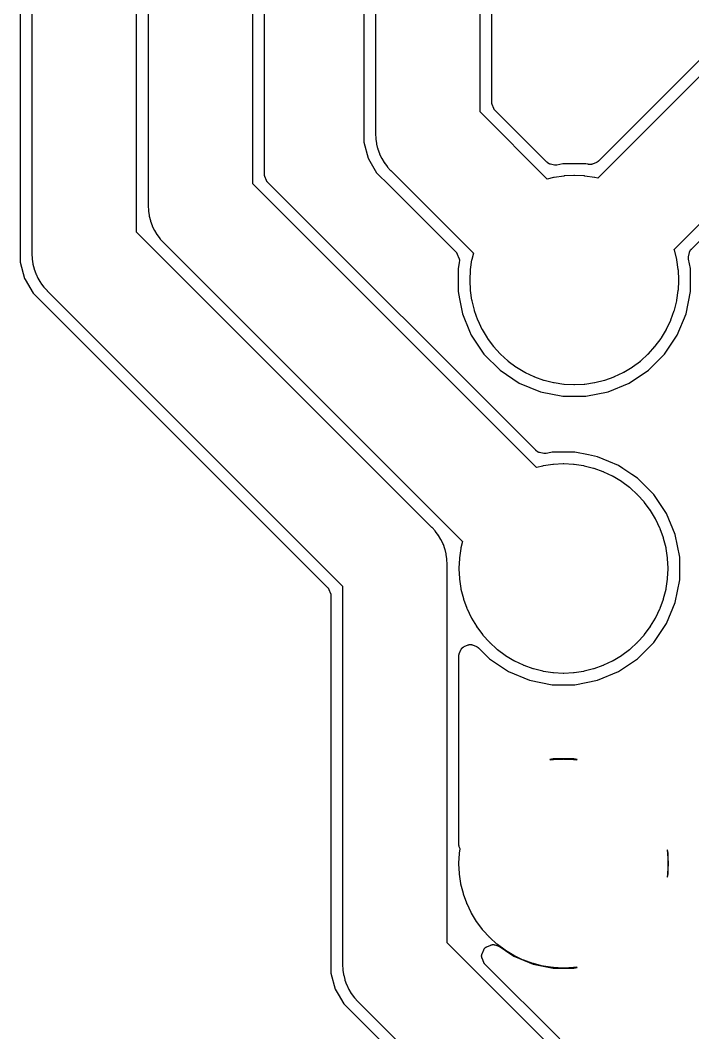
# Model space of a CAD drawing. Header units: metres. Extents: x 95.8 to 136.2, y -96.2 to -61.8.
# Drawn here: x 110.28 to 116.07, y -86.54 to -77.82 of the extents above; entities that cross this region are included whole.
import ezdxf

# ---------------------------------------------------------------- set-up
doc = ezdxf.new("R2010")
doc.units = ezdxf.units.M

msp = doc.modelspace()

# ---------------------------------------------------------------- linework, layer by layer
for points in [[(110.3848, -66.9387), (110.3848, -79.8306), (110.3848, -79.8319), (110.3849, -79.8331)], [(110.2845, -67.0218), (110.2845, -79.7486), (110.2845, -79.9031), (110.322, -80.0431), (110.3268, -80.0515), (110.3269, -80.0515), (110.3945, -80.1686), (110.5044, -80.2785), (110.5044, -80.2786), (112.9295, -82.7037), (112.9304, -82.7045), (112.9312, -82.7054), (112.932, -82.7064), (112.9328, -82.7073), (112.9336, -82.7082), (112.9343, -82.7092), (112.935, -82.7102), (112.9357, -82.7112), (112.9364, -82.7123), (112.937, -82.7133), (112.9377, -82.7144), (112.9382, -82.7154), (112.9388, -82.7165), (112.9393, -82.7176), (112.9399, -82.7187), (112.9403, -82.7199), (112.9547, -82.7545), (112.9551, -82.7557), (112.9556, -82.7568), (112.956, -82.758), (112.9563, -82.7591), (112.9567, -82.7603), (112.957, -82.7615), (112.9573, -82.7627), (112.9575, -82.7639), (112.9578, -82.7651), (112.958, -82.7663), (112.9581, -82.7675), (112.9583, -82.7688), (112.9584, -82.77), (112.9584, -82.7712), (112.9585, -82.7724), (112.9585, -82.7737), (112.9585, -85.8679), (112.9585, -86.0225), (112.996, -86.1625), (113.0204, -86.2047), (113.0204, -86.2048), (113.0685, -86.288), (113.1784, -86.3979), (113.1784, -86.398), (113.9836, -87.2031)], [(114.9177, -86.722), (113.9592, -85.7635), (113.9592, -82.5046), (113.9592, -82.5034), (113.9591, -82.5022), (113.9572, -82.4629), (113.9571, -82.4617), (113.957, -82.4605), (113.9569, -82.4593), (113.9567, -82.4581), (113.951, -82.4192), (113.9508, -82.418), (113.9505, -82.4168), (113.9503, -82.4156), (113.95, -82.4144), (113.9405, -82.3763), (113.9402, -82.3751), (113.9398, -82.3739), (113.9394, -82.3728), (113.939, -82.3716), (113.9258, -82.3346), (113.9254, -82.3335), (113.9249, -82.3323), (113.9244, -82.3312), (113.9239, -82.3301), (113.9071, -82.2946), (113.9066, -82.2935), (113.906, -82.2924), (113.9054, -82.2913), (113.9048, -82.2903), (113.8846, -82.2566), (113.884, -82.2555), (113.8833, -82.2545), (113.8826, -82.2535), (113.8819, -82.2525), (113.8585, -82.221), (113.8578, -82.22), (113.857, -82.219), (113.8562, -82.2181), (113.8554, -82.2172), (113.829, -82.1881), (113.8282, -82.1872), (113.8273, -82.1863), (111.2852, -79.6441), (111.2852, -67.1252)], [(111.3858, -67.854), (111.3858, -79.416), (111.3858, -79.4172), (111.3859, -79.4185)], [(111.3859, -79.4185), (111.3878, -79.4577), (111.3879, -79.4589), (111.388, -79.4601), (111.3881, -79.4613), (111.3883, -79.4626), (111.394, -79.5014), (111.3942, -79.5026), (111.3945, -79.5038), (111.3947, -79.505), (111.395, -79.5062), (111.4045, -79.5443), (111.4048, -79.5455), (111.4052, -79.5467), (111.4056, -79.5479), (111.406, -79.549), (111.4192, -79.586), (111.4196, -79.5871), (111.4201, -79.5883), (111.4206, -79.5894), (111.4211, -79.5905), (111.4379, -79.626), (111.4384, -79.6271), (111.439, -79.6282), (111.4396, -79.6293), (111.4402, -79.6304), (111.4604, -79.664), (111.461, -79.6651), (111.4617, -79.6661), (111.4624, -79.6671), (111.4631, -79.6681), (111.4865, -79.6997), (111.4872, -79.7006), (111.488, -79.7016), (111.4888, -79.7025), (111.4896, -79.7035), (111.516, -79.7326), (111.5168, -79.7335), (111.5177, -79.7343), (114.0914, -82.308), (114.0778, -82.362), (114.0775, -82.3632), (114.0773, -82.3644), (114.0771, -82.3656), (114.0769, -82.3668), (114.0646, -82.4493), (114.0645, -82.4506), (114.0643, -82.4518), (114.0642, -82.453), (114.0642, -82.4542), (114.0601, -82.5375), (114.06, -82.5388), (114.06, -82.54), (114.06, -82.5412), (114.0601, -82.5425), (114.0642, -82.6258), (114.0642, -82.627), (114.0643, -82.6282), (114.0645, -82.6294), (114.0646, -82.6307), (114.0769, -82.7132), (114.0771, -82.7144), (114.0773, -82.7156), (114.0775, -82.7168), (114.0778, -82.718), (114.0981, -82.7989), (114.0984, -82.8001), (114.0988, -82.8013), (114.0991, -82.8024), (114.0995, -82.8036), (114.1276, -82.8821), (114.1281, -82.8833), (114.1285, -82.8844), (114.129, -82.8855), (114.1295, -82.8867), (114.1652, -82.9621), (114.1657, -82.9632), (114.1663, -82.9643), (114.1669, -82.9653), (114.1675, -82.9664), (114.2104, -83.0379), (114.211, -83.039), (114.2117, -83.04), (114.2124, -83.041), (114.2131, -83.042), (114.2628, -83.109), (114.2635, -83.11), (114.2643, -83.111), (114.2651, -83.1119), (114.2659, -83.1128), (114.3219, -83.1746), (114.3227, -83.1755), (114.3236, -83.1764), (114.3245, -83.1773), (114.3254, -83.1781), (114.3872, -83.2341), (114.3881, -83.2349), (114.389, -83.2357), (114.39, -83.2365), (114.391, -83.2372), (114.458, -83.2869), (114.459, -83.2876), (114.46, -83.2883), (114.461, -83.289), (114.4621, -83.2896), (114.5336, -83.3325), (114.5347, -83.3331), (114.5357, -83.3337), (114.5368, -83.3343), (114.5379, -83.3348), (114.6133, -83.3705), (114.6145, -83.371), (114.6156, -83.3715), (114.6167, -83.3719), (114.6179, -83.3724), (114.6964, -83.4005), (114.6976, -83.4009), (114.6987, -83.4012), (114.6999, -83.4016), (114.7011, -83.4019), (114.782, -83.4222), (114.7832, -83.4225), (114.7844, -83.4227), (114.7856, -83.4229), (114.7868, -83.4231), (114.8693, -83.4354), (114.8706, -83.4355), (114.8718, -83.4357), (114.873, -83.4358), (114.8742, -83.4358), (114.9575, -83.4399), (114.9588, -83.44), (114.96, -83.44), (114.9612, -83.44), (114.9625, -83.4399), (115.0458, -83.4358), (115.047, -83.4358), (115.0482, -83.4357), (115.0494, -83.4355), (115.0507, -83.4354), (115.1332, -83.4231), (115.1344, -83.4229), (115.1356, -83.4227), (115.1368, -83.4225), (115.138, -83.4222), (115.2189, -83.4019), (115.2201, -83.4016), (115.2213, -83.4012), (115.2224, -83.4009), (115.2236, -83.4005), (115.3021, -83.3724), (115.3033, -83.3719), (115.3044, -83.3715), (115.3055, -83.371), (115.3067, -83.3705), (115.3821, -83.3348), (115.3832, -83.3343), (115.3843, -83.3337), (115.3853, -83.3331), (115.3864, -83.3325), (115.4579, -83.2896), (115.459, -83.289), (115.46, -83.2883), (115.461, -83.2876), (115.462, -83.2869), (115.529, -83.2372), (115.53, -83.2365), (115.531, -83.2357), (115.5319, -83.2349), (115.5328, -83.2341), (115.5946, -83.1781), (115.5955, -83.1773), (115.5964, -83.1764), (115.5973, -83.1755), (115.5981, -83.1746), (115.6541, -83.1128), (115.6549, -83.1119), (115.6557, -83.111), (115.6565, -83.11), (115.6572, -83.109), (115.7069, -83.042), (115.7076, -83.041), (115.7083, -83.04), (115.709, -83.039), (115.7096, -83.0379), (115.7525, -82.9664), (115.7531, -82.9653), (115.7537, -82.9643), (115.7543, -82.9632), (115.7548, -82.9621), (115.7905, -82.8867), (115.791, -82.8855), (115.7915, -82.8844), (115.7919, -82.8833), (115.7924, -82.8821), (115.8205, -82.8036), (115.8209, -82.8024), (115.8212, -82.8013), (115.8216, -82.8001), (115.8219, -82.7989), (115.8422, -82.718), (115.8425, -82.7168), (115.8427, -82.7156), (115.8429, -82.7144), (115.8431, -82.7132), (115.8554, -82.6307), (115.8555, -82.6294), (115.8557, -82.6282), (115.8558, -82.627), (115.8558, -82.6258), (115.8599, -82.5425), (115.86, -82.5412), (115.86, -82.54), (115.86, -82.5388), (115.8599, -82.5375), (115.8558, -82.4542), (115.8558, -82.453), (115.8557, -82.4518), (115.8555, -82.4506), (115.8554, -82.4493), (115.8431, -82.3668), (115.8429, -82.3656), (115.8427, -82.3644), (115.8425, -82.3632), (115.8422, -82.362), (115.8219, -82.2811), (115.8216, -82.2799), (115.8212, -82.2787), (115.8209, -82.2776), (115.8205, -82.2764), (115.7924, -82.1979), (115.7919, -82.1967), (115.7915, -82.1956), (115.791, -82.1945), (115.7905, -82.1933), (115.7548, -82.1179), (115.7543, -82.1168), (115.7537, -82.1157), (115.7531, -82.1147), (115.7525, -82.1136), (115.7096, -82.0421), (115.709, -82.041), (115.7083, -82.04), (115.7076, -82.039), (115.7069, -82.038), (115.6572, -81.971), (115.6565, -81.97), (115.6557, -81.969), (115.6549, -81.9681), (115.6541, -81.9672), (115.5981, -81.9054), (115.5973, -81.9045), (115.5964, -81.9036), (115.5955, -81.9027), (115.5946, -81.9019), (115.5328, -81.8459), (115.5319, -81.8451), (115.531, -81.8443), (115.53, -81.8435), (115.529, -81.8428), (115.462, -81.7931), (115.461, -81.7924), (115.46, -81.7917), (115.459, -81.791), (115.4579, -81.7904), (115.3864, -81.7475), (115.3853, -81.7469), (115.3843, -81.7463), (115.3832, -81.7457), (115.3821, -81.7452), (115.3067, -81.7095), (115.3055, -81.709), (115.3044, -81.7085), (115.3033, -81.7081), (115.3021, -81.7076), (115.2236, -81.6795), (115.2224, -81.6791), (115.2213, -81.6788), (115.2201, -81.6784), (115.2189, -81.6781), (115.138, -81.6578), (115.1368, -81.6575), (115.1356, -81.6573), (115.1344, -81.6571), (115.1332, -81.6569), (115.0507, -81.6446), (115.0494, -81.6445), (115.0482, -81.6443), (115.047, -81.6442), (115.0458, -81.6442), (114.9625, -81.6401), (114.9612, -81.64), (114.96, -81.64), (114.9588, -81.64), (114.9575, -81.6401), (114.8742, -81.6442), (114.873, -81.6442), (114.8718, -81.6443), (114.8706, -81.6445), (114.8693, -81.6446), (114.7868, -81.6569), (114.7856, -81.6571), (114.7844, -81.6573), (114.7832, -81.6575), (114.782, -81.6578), (114.728, -81.6714), (112.2862, -79.2295), (112.2862, -68.2976)], [(114.928, -86.5905), (114.2843, -85.9468), (114.2834, -85.9459), (114.2826, -85.945), (114.2818, -85.9441), (114.281, -85.9431), (114.2802, -85.9422), (114.2795, -85.9412), (114.2788, -85.9402), (114.2781, -85.9392), (114.2774, -85.9382), (114.2768, -85.9371), (114.2762, -85.9361), (114.2756, -85.935), (114.275, -85.9339), (114.2745, -85.9328), (114.2739, -85.9317), (114.2735, -85.9306), (114.2591, -85.8959), (114.2587, -85.8948), (114.2582, -85.8936), (114.2578, -85.8925), (114.2575, -85.8913), (114.2571, -85.8901), (114.2568, -85.8889), (114.2565, -85.8877), (114.2563, -85.8865), (114.256, -85.8853), (114.2558, -85.8841), (114.2557, -85.8829), (114.2555, -85.8817), (114.2554, -85.8805), (114.2554, -85.8792), (114.2553, -85.878), (114.2553, -85.8768), (114.2553, -85.8755), (114.2554, -85.8743), (114.2554, -85.8731), (114.2555, -85.8719), (114.2557, -85.8707), (114.2558, -85.8694), (114.256, -85.8682), (114.2563, -85.867), (114.2565, -85.8658), (114.2568, -85.8646), (114.2571, -85.8634), (114.2575, -85.8623), (114.2578, -85.8611), (114.2582, -85.8599), (114.2587, -85.8588), (114.2591, -85.8576), (114.2735, -85.823), (114.2739, -85.8219), (114.2745, -85.8207), (114.275, -85.8196), (114.2756, -85.8186), (114.2762, -85.8175), (114.2768, -85.8164), (114.2774, -85.8154), (114.2781, -85.8143), (114.2788, -85.8133), (114.2795, -85.8123), (114.2802, -85.8114), (114.281, -85.8104), (114.2818, -85.8095), (114.2826, -85.8085), (114.2834, -85.8077), (114.2843, -85.8068), (114.2852, -85.8059), (114.2861, -85.8051), (114.287, -85.8043), (114.2879, -85.8035), (114.2889, -85.8027), (114.2899, -85.802), (114.2909, -85.8012), (114.2919, -85.8006), (114.2929, -85.7999), (114.294, -85.7992), (114.295, -85.7986), (114.2961, -85.798), (114.2972, -85.7975), (114.2983, -85.7969), (114.2994, -85.7964), (114.3005, -85.7959), (114.3352, -85.7816), (114.3363, -85.7811), (114.3375, -85.7807), (114.3386, -85.7803), (114.3398, -85.7799), (114.341, -85.7796), (114.3422, -85.7793), (114.3434, -85.779), (114.3446, -85.7787), (114.3458, -85.7785), (114.347, -85.7783), (114.3482, -85.7782), (114.3494, -85.778), (114.3506, -85.7779), (114.3519, -85.7778), (114.3531, -85.7778), (114.3543, -85.7778), (114.3555, -85.7778), (114.3568, -85.7778), (114.358, -85.7779), (114.3592, -85.778), (114.3604, -85.7782), (114.3616, -85.7783), (114.3629, -85.7785), (114.3641, -85.7787), (114.3653, -85.779), (114.3665, -85.7793), (114.3676, -85.7796), (114.3688, -85.7799), (114.396, -85.7882), (114.3972, -85.7886), (114.3984, -85.789), (114.3995, -85.7894), (114.4007, -85.7898), (114.4018, -85.7903), (114.4029, -85.7908), (114.404, -85.7914), (114.4051, -85.7919), (114.4062, -85.7925), (114.4072, -85.7931), (114.4083, -85.7938), (114.4093, -85.7945), (114.46, -85.8283), (114.459, -85.8276), (114.458, -85.8269), (114.391, -85.7772), (114.39, -85.7765), (114.389, -85.7757), (114.3881, -85.7749), (114.3872, -85.7741), (114.3254, -85.7181), (114.3245, -85.7173), (114.3236, -85.7164), (114.3227, -85.7155), (114.3219, -85.7146), (114.2659, -85.6528), (114.2651, -85.6519), (114.2643, -85.651), (114.2635, -85.65), (114.2628, -85.649), (114.2131, -85.582), (114.2124, -85.581), (114.2117, -85.58), (114.211, -85.579), (114.2104, -85.5779), (114.1675, -85.5064), (114.1669, -85.5053), (114.1663, -85.5043), (114.1657, -85.5032), (114.1652, -85.5021), (114.1295, -85.4267), (114.129, -85.4255), (114.1285, -85.4244), (114.1281, -85.4233), (114.1276, -85.4221), (114.0995, -85.3436), (114.0991, -85.3424), (114.0988, -85.3413), (114.0984, -85.3401), (114.0981, -85.3389), (114.0778, -85.258), (114.0775, -85.2568), (114.0773, -85.2556), (114.0771, -85.2544), (114.0769, -85.2532), (114.0646, -85.1707), (114.0645, -85.1694), (114.0643, -85.1682), (114.0642, -85.167), (114.0642, -85.1658), (114.0601, -85.0825), (114.06, -85.0812), (114.06, -85.08), (114.06, -85.0788), (114.0601, -85.0775), (114.0642, -84.9942), (114.0642, -84.993), (114.0643, -84.9918), (114.0645, -84.9906), (114.0646, -84.9893), (114.0702, -84.952), (114.0633, -84.9354), (114.0629, -84.9343), (114.0624, -84.9332), (114.062, -84.932), (114.0617, -84.9308), (114.0613, -84.9296), (114.061, -84.9285), (114.0607, -84.9273), (114.0605, -84.9261), (114.0602, -84.9249), (114.06, -84.9236), (114.0599, -84.9224), (114.0597, -84.9212), (114.0596, -84.92), (114.0596, -84.9188), (114.0595, -84.9175), (114.0595, -84.9163), (114.0595, -83.2934), (114.0595, -83.2922), (114.0596, -83.291), (114.0596, -83.2897), (114.0597, -83.2885), (114.0599, -83.2873), (114.06, -83.2861), (114.0602, -83.2849), (114.0605, -83.2837), (114.0607, -83.2825), (114.061, -83.2813), (114.0613, -83.2801), (114.0617, -83.2789), (114.062, -83.2777), (114.0624, -83.2766), (114.0629, -83.2754), (114.0633, -83.2743), (114.0777, -83.2396), (114.0781, -83.2385), (114.0787, -83.2374), (114.0792, -83.2363), (114.0798, -83.2352), (114.0803, -83.2341), (114.081, -83.2331), (114.0816, -83.232), (114.0823, -83.231), (114.083, -83.23), (114.0837, -83.229), (114.0844, -83.228), (114.0852, -83.2271), (114.086, -83.2261), (114.0868, -83.2252), (114.0876, -83.2243), (114.0885, -83.2234), (114.0894, -83.2226), (114.0903, -83.2217), (114.0912, -83.2209), (114.0921, -83.2201), (114.0931, -83.2194), (114.0941, -83.2186), (114.0951, -83.2179), (114.0961, -83.2172), (114.0971, -83.2165), (114.0981, -83.2159), (114.0992, -83.2153), (114.1003, -83.2147), (114.1014, -83.2141), (114.1025, -83.2136), (114.1036, -83.2131), (114.1047, -83.2126), (114.1394, -83.1982), (114.1405, -83.1978), (114.1417, -83.1974), (114.1428, -83.197), (114.144, -83.1966), (114.1452, -83.1962), (114.1464, -83.1959), (114.1475, -83.1956), (114.1487, -83.1954), (114.15, -83.1952), (114.1512, -83.195), (114.1524, -83.1948), (114.1536, -83.1947), (114.1548, -83.1946), (114.156, -83.1945), (114.1573, -83.1944), (114.1585, -83.1944), (114.1597, -83.1944), (114.161, -83.1945), (114.1622, -83.1946), (114.1634, -83.1947), (114.1646, -83.1948), (114.1658, -83.195), (114.167, -83.1952), (114.1683, -83.1954), (114.1695, -83.1956), (114.1706, -83.1959), (114.1718, -83.1962), (114.173, -83.1966), (114.1742, -83.197), (114.1753, -83.1974), (114.1765, -83.1978), (114.1776, -83.1982), (114.2123, -83.2126), (114.2134, -83.2131), (114.2145, -83.2136), (114.2156, -83.2141), (114.2167, -83.2147), (114.2178, -83.2153), (114.2189, -83.2159), (114.2199, -83.2165), (114.2209, -83.2172), (114.2219, -83.2179), (114.2229, -83.2186), (114.2239, -83.2194), (114.2249, -83.2201), (114.2258, -83.2209), (114.2267, -83.2217), (114.2276, -83.2226), (114.2285, -83.2234), (114.3222, -83.3171), (114.4861, -83.4266), (114.6682, -83.5021), (114.8615, -83.5405), (115.0585, -83.5405), (115.2518, -83.5021), (115.4339, -83.4266), (115.5978, -83.3171), (115.7371, -83.1778), (115.8466, -83.0139), (115.9221, -82.8318), (115.9605, -82.6385), (115.9605, -82.4415), (115.9221, -82.2482), (115.8466, -82.0661), (115.7371, -81.9022), (115.5978, -81.7629), (115.5493, -81.7305), (115.4716, -81.6786), (115.4339, -81.6534), (115.3511, -81.6191), (115.2518, -81.5779), (115.1748, -81.5626), (115.0585, -81.5395), (114.8615, -81.5395), (114.8249, -81.5468), (114.8104, -81.5497), (114.8092, -81.5499), (114.808, -81.5501), (114.8068, -81.5502), (114.8055, -81.5504), (114.8043, -81.5505), (114.8031, -81.5506), (114.8019, -81.5506), (114.8006, -81.5506), (114.7994, -81.5506), (114.7982, -81.5506), (114.797, -81.5505), (114.7957, -81.5504), (114.7945, -81.5502), (114.7933, -81.5501), (114.7921, -81.5499), (114.7909, -81.5497), (114.7541, -81.5423), (114.7529, -81.5421), (114.7517, -81.5418), (114.7505, -81.5415), (114.7493, -81.5411), (114.7482, -81.5408), (114.747, -81.5404), (114.7459, -81.5399), (114.7447, -81.5395), (114.7436, -81.539), (114.7425, -81.5385), (114.7414, -81.538), (114.7403, -81.5374), (114.7392, -81.5368), (114.7382, -81.5362), (114.7371, -81.5355), (114.7361, -81.5349), (114.7351, -81.5342), (114.7341, -81.5335), (114.7331, -81.5327), (114.7321, -81.5319), (114.7247, -81.5259), (114.7238, -81.5251), (114.7229, -81.5243), (114.722, -81.5234), (114.7211, -81.5226), (112.4155, -79.217), (112.4146, -79.2161), (112.4138, -79.2152), (112.413, -79.2143), (112.4122, -79.2133), (112.4114, -79.2124), (112.4107, -79.2114), (112.41, -79.2104), (112.4093, -79.2094), (112.4086, -79.2084), (112.408, -79.2073), (112.4073, -79.2063), (112.4068, -79.2052), (112.4062, -79.2041), (112.4057, -79.203), (112.4051, -79.2019), (112.4047, -79.2008), (112.3903, -79.1661), (112.3899, -79.165), (112.3894, -79.1638), (112.389, -79.1627), (112.3887, -79.1615), (112.3883, -79.1603), (112.388, -79.1591), (112.3877, -79.1579), (112.3875, -79.1567), (112.3872, -79.1555), (112.387, -79.1543), (112.3869, -79.1531), (112.3867, -79.1519), (112.3866, -79.1506), (112.3866, -79.1494), (112.3865, -79.1482), (112.3865, -79.147), (112.3865, -68.4638)], [(113.3418, -70.978), (113.3418, -78.7962), (113.3418, -78.7974), (113.3419, -78.7987)], [(113.2415, -71.061), (113.2415, -78.7141), (113.2415, -78.8687), (113.279, -79.0087), (113.2928, -79.0325), (113.2928, -79.0326), (113.3515, -79.1342), (113.4614, -79.2441), (113.4614, -79.2442), (114.0352, -79.8179), (114.036, -79.8188), (114.0369, -79.8197), (114.0377, -79.8206), (114.0385, -79.8215), (114.0392, -79.8225), (114.04, -79.8235), (114.0407, -79.8245), (114.0414, -79.8255), (114.042, -79.8265), (114.0427, -79.8275), (114.0433, -79.8286), (114.0439, -79.8297), (114.0445, -79.8308), (114.045, -79.8319), (114.0455, -79.833), (114.046, -79.8341), (114.0604, -79.8688), (114.0608, -79.8699), (114.0612, -79.871), (114.0616, -79.8722), (114.062, -79.8734), (114.0623, -79.8746), (114.0627, -79.8757), (114.0629, -79.8769), (114.0632, -79.8781), (114.0634, -79.8793), (114.0636, -79.8806), (114.0638, -79.8818), (114.0639, -79.883), (114.064, -79.8842), (114.0641, -79.8854), (114.0641, -79.8867), (114.0642, -79.8879), (114.0641, -79.8891), (114.0641, -79.8903), (114.064, -79.8916), (114.0639, -79.8928), (114.063, -79.9024), (114.0628, -79.9036), (114.0627, -79.9048), (114.0625, -79.906), (114.0623, -79.9072), (114.0521, -79.9583), (114.0521, -80.1553), (114.0648, -80.2194), (114.0905, -80.3486), (114.1518, -80.4965), (114.166, -80.5307), (114.2755, -80.6946), (114.4148, -80.8339), (114.5787, -80.9434), (114.7608, -81.0189), (114.9541, -81.0573), (115.1511, -81.0573), (115.3444, -81.0189), (115.5265, -80.9434), (115.6904, -80.8339), (115.8297, -80.6946), (115.9392, -80.5307), (116.0147, -80.3486), (116.0531, -80.1553), (116.0531, -79.9583), (116.0367, -79.876), (116.0365, -79.8748), (116.0363, -79.8736), (116.0362, -79.8724), (116.036, -79.8712), (116.0359, -79.8699), (116.0358, -79.8687), (116.0358, -79.8675), (116.0358, -79.8663), (116.0358, -79.865), (116.0358, -79.8638), (116.0359, -79.8626), (116.036, -79.8614), (116.0362, -79.8601), (116.0363, -79.8589), (116.0365, -79.8577), (116.0367, -79.8565), (116.0441, -79.8197), (116.0443, -79.8185), (116.0446, -79.8173), (116.0449, -79.8161), (116.0452, -79.815), (116.0456, -79.8138), (116.046, -79.8126), (116.0464, -79.8115), (116.0469, -79.8103), (116.0474, -79.8092), (116.0479, -79.8081), (116.0484, -79.807), (116.049, -79.8059), (116.0496, -79.8048), (116.0502, -79.8038), (116.0508, -79.8027), (116.0515, -79.8017), (116.0522, -79.8007), (116.0529, -79.7997), (116.0537, -79.7987), (116.0544, -79.7978), (116.0605, -79.7903), (116.0613, -79.7894), (116.0621, -79.7885), (116.063, -79.7876), (116.0638, -79.7867), (116.4844, -79.3661)], [(116.2677, -78.1677), (115.2547, -79.1807), (115.2306, -79.1746), (115.2294, -79.1743), (115.2282, -79.1741), (115.227, -79.1739), (115.2258, -79.1737), (115.1433, -79.1614), (115.142, -79.1613), (115.1408, -79.1611), (115.1396, -79.161), (115.1384, -79.161), (115.0551, -79.1569), (115.0538, -79.1568), (115.0526, -79.1568), (115.0514, -79.1568), (115.0501, -79.1569), (114.9668, -79.161), (114.9656, -79.161), (114.9644, -79.1611), (114.9632, -79.1613), (114.9619, -79.1614), (114.8794, -79.1737), (114.8782, -79.1739), (114.877, -79.1741), (114.8758, -79.1743), (114.8746, -79.1746), (114.8206, -79.1882), (114.2422, -78.6097), (114.2422, -71.1645)], [(116.1408, -78.1526), (115.2603, -79.0332), (115.2594, -79.034), (115.2585, -79.0348), (115.2576, -79.0357), (115.2567, -79.0365), (115.2557, -79.0372), (115.2547, -79.038), (115.2538, -79.0387), (115.2527, -79.0394), (115.2517, -79.04), (115.2507, -79.0407), (115.2496, -79.0413), (115.2485, -79.0419), (115.2474, -79.0425), (115.2463, -79.043), (115.2452, -79.0435), (115.2441, -79.044), (115.2094, -79.0583), (115.2083, -79.0588), (115.2072, -79.0592), (115.206, -79.0596), (115.2048, -79.06), (115.2037, -79.0603), (115.2025, -79.0607), (115.2013, -79.0609), (115.2001, -79.0612), (115.1989, -79.0614), (115.1977, -79.0616), (115.1964, -79.0618), (115.1952, -79.0619), (115.194, -79.062), (115.1928, -79.0621), (115.1915, -79.0621), (115.1903, -79.0622), (115.1891, -79.0621), (115.1879, -79.0621), (115.1866, -79.062), (115.1854, -79.0619), (115.1759, -79.061), (115.1746, -79.0608), (115.1734, -79.0607), (115.1722, -79.0605), (115.171, -79.0602), (115.1682, -79.0597), (115.1511, -79.0563), (114.9541, -79.0563), (114.903, -79.0665), (114.9018, -79.0667), (114.9006, -79.0669), (114.8994, -79.067), (114.8981, -79.0672), (114.8969, -79.0673), (114.8957, -79.0674), (114.8945, -79.0674), (114.8932, -79.0674), (114.892, -79.0674), (114.8908, -79.0674), (114.8896, -79.0673), (114.8883, -79.0672), (114.8871, -79.067), (114.8859, -79.0669), (114.8847, -79.0667), (114.8835, -79.0665), (114.8467, -79.0591), (114.8455, -79.0589), (114.8443, -79.0586), (114.8431, -79.0583), (114.8419, -79.0579), (114.8408, -79.0576), (114.8396, -79.0572), (114.8385, -79.0567), (114.8373, -79.0563), (114.8362, -79.0558), (114.8351, -79.0553), (114.834, -79.0548), (114.8329, -79.0542), (114.8318, -79.0536), (114.8308, -79.053), (114.8297, -79.0523), (114.8287, -79.0517), (114.8277, -79.051), (114.8267, -79.0503), (114.8257, -79.0495), (114.8247, -79.0487), (114.8173, -79.0427), (114.8164, -79.0419), (114.8155, -79.0411), (114.8146, -79.0402), (114.8137, -79.0394), (114.3715, -78.5972), (114.3706, -78.5963), (114.3698, -78.5954), (114.369, -78.5945), (114.3682, -78.5935), (114.3674, -78.5926), (114.3667, -78.5916), (114.366, -78.5906), (114.3653, -78.5896), (114.3646, -78.5886), (114.364, -78.5875), (114.3633, -78.5865), (114.3628, -78.5854), (114.3622, -78.5843), (114.3617, -78.5832), (114.3611, -78.5821), (114.3607, -78.581), (114.3463, -78.5463), (114.3459, -78.5452), (114.3454, -78.544), (114.345, -78.5429), (114.3447, -78.5417), (114.3443, -78.5405), (114.344, -78.5393), (114.3437, -78.5381), (114.3435, -78.5369), (114.3432, -78.5357), (114.343, -78.5345), (114.3429, -78.5333), (114.3427, -78.5321), (114.3426, -78.5308), (114.3426, -78.5296), (114.3425, -78.5284), (114.3425, -78.5272), (114.3425, -71.247)], [(113.3419, -78.7987), (113.3438, -78.8379), (113.3439, -78.8391), (113.344, -78.8403), (113.3441, -78.8415), (113.3443, -78.8428), (113.35, -78.8816), (113.3502, -78.8828), (113.3505, -78.884), (113.3507, -78.8852), (113.351, -78.8864), (113.3605, -78.9245), (113.3608, -78.9257), (113.3612, -78.9269), (113.3616, -78.9281), (113.362, -78.9292), (113.3752, -78.9662), (113.3756, -78.9673), (113.3761, -78.9685), (113.3766, -78.9696), (113.3771, -78.9707), (113.3939, -79.0062), (113.3944, -79.0073), (113.395, -79.0084), (113.3956, -79.0095), (113.3962, -79.0106), (113.4164, -79.0442), (113.417, -79.0453), (113.4177, -79.0463), (113.4184, -79.0473), (113.4191, -79.0483), (113.4425, -79.0799), (113.4432, -79.0808), (113.444, -79.0818), (113.4448, -79.0827), (113.4456, -79.0837), (113.472, -79.1128), (113.4728, -79.1137), (113.4737, -79.1145), (114.184, -79.8248), (114.1704, -79.8788), (114.1701, -79.88), (114.1699, -79.8812), (114.1697, -79.8824), (114.1695, -79.8836), (114.1572, -79.9661), (114.1571, -79.9674), (114.1569, -79.9686), (114.1568, -79.9698), (114.1568, -79.971), (114.1527, -80.0543), (114.1526, -80.0556), (114.1526, -80.0568), (114.1526, -80.058), (114.1527, -80.0593), (114.1568, -80.1426), (114.1568, -80.1438), (114.1569, -80.145), (114.1571, -80.1462), (114.1572, -80.1475), (114.1695, -80.23), (114.1697, -80.2312), (114.1699, -80.2324), (114.1701, -80.2336), (114.1704, -80.2348), (114.1907, -80.3157), (114.191, -80.3169), (114.1914, -80.3181), (114.1917, -80.3192), (114.1921, -80.3204), (114.2202, -80.3989), (114.2207, -80.4001), (114.2211, -80.4012), (114.2216, -80.4023), (114.2221, -80.4035), (114.2578, -80.4789), (114.2583, -80.48), (114.2589, -80.4811), (114.2595, -80.4821), (114.2601, -80.4832), (114.303, -80.5547), (114.3036, -80.5558), (114.3043, -80.5568), (114.305, -80.5578), (114.3057, -80.5588), (114.3554, -80.6258), (114.3561, -80.6268), (114.3569, -80.6278), (114.3577, -80.6287), (114.3585, -80.6296), (114.4145, -80.6914), (114.4153, -80.6923), (114.4162, -80.6932), (114.4171, -80.6941), (114.418, -80.6949), (114.4798, -80.7509), (114.4807, -80.7517), (114.4816, -80.7525), (114.4826, -80.7533), (114.4836, -80.754), (114.5506, -80.8037), (114.5516, -80.8044), (114.5526, -80.8051), (114.5536, -80.8058), (114.5547, -80.8064), (114.6262, -80.8493), (114.6273, -80.8499), (114.6283, -80.8505), (114.6294, -80.8511), (114.6305, -80.8516), (114.7059, -80.8873), (114.7071, -80.8878), (114.7082, -80.8883), (114.7093, -80.8887), (114.7105, -80.8892), (114.789, -80.9173), (114.7902, -80.9177), (114.7913, -80.918), (114.7925, -80.9184), (114.7937, -80.9187), (114.8746, -80.939), (114.8758, -80.9393), (114.877, -80.9395), (114.8782, -80.9397), (114.8794, -80.9399), (114.9619, -80.9522), (114.9632, -80.9523), (114.9644, -80.9525), (114.9656, -80.9526), (114.9668, -80.9526), (115.0501, -80.9567), (115.0514, -80.9568), (115.0526, -80.9568), (115.0538, -80.9568), (115.0551, -80.9567), (115.1384, -80.9526), (115.1396, -80.9526), (115.1408, -80.9525), (115.142, -80.9523), (115.1433, -80.9522), (115.2258, -80.9399), (115.227, -80.9397), (115.2282, -80.9395), (115.2294, -80.9393), (115.2306, -80.939), (115.3115, -80.9187), (115.3127, -80.9184), (115.3139, -80.918), (115.315, -80.9177), (115.3162, -80.9173), (115.3947, -80.8892), (115.3959, -80.8887), (115.397, -80.8883), (115.3981, -80.8878), (115.3993, -80.8873), (115.4747, -80.8516), (115.4758, -80.8511), (115.4769, -80.8505), (115.4779, -80.8499), (115.479, -80.8493), (115.5505, -80.8064), (115.5516, -80.8058), (115.5526, -80.8051), (115.5536, -80.8044), (115.5546, -80.8037), (115.6216, -80.754), (115.6226, -80.7533), (115.6236, -80.7525), (115.6245, -80.7517), (115.6254, -80.7509), (115.6872, -80.6949), (115.6881, -80.6941), (115.689, -80.6932), (115.6899, -80.6923), (115.6907, -80.6914), (115.7467, -80.6296), (115.7475, -80.6287), (115.7483, -80.6278), (115.7491, -80.6268), (115.7498, -80.6258), (115.7995, -80.5588), (115.8002, -80.5578), (115.8009, -80.5568), (115.8016, -80.5558), (115.8022, -80.5547), (115.8451, -80.4832), (115.8457, -80.4821), (115.8463, -80.4811), (115.8469, -80.48), (115.8474, -80.4789), (115.8831, -80.4035), (115.8836, -80.4023), (115.8841, -80.4012), (115.8845, -80.4001), (115.885, -80.3989), (115.9131, -80.3204), (115.9135, -80.3192), (115.9138, -80.3181), (115.9142, -80.3169), (115.9145, -80.3157), (115.9348, -80.2348), (115.9351, -80.2336), (115.9353, -80.2324), (115.9355, -80.2312), (115.9357, -80.23), (115.948, -80.1475), (115.9481, -80.1462), (115.9483, -80.145), (115.9484, -80.1438), (115.9484, -80.1426), (115.9525, -80.0593), (115.9526, -80.058), (115.9526, -80.0568), (115.9526, -80.0556), (115.9525, -80.0543), (115.9484, -79.971), (115.9484, -79.9698), (115.9483, -79.9686), (115.9481, -79.9674), (115.948, -79.9661), (115.9357, -79.8836), (115.9355, -79.8824), (115.9353, -79.8812), (115.9351, -79.88), (115.9348, -79.8788), (115.9145, -79.7979), (115.9142, -79.7967), (115.9138, -79.7955), (115.9137, -79.795), (116.7725, -78.9362)], [(110.3849, -79.8331), (110.3868, -79.8723), (110.3869, -79.8735), (110.387, -79.8748), (110.3871, -79.876), (110.3873, -79.8772), (110.393, -79.916), (110.3932, -79.9173), (110.3935, -79.9185), (110.3937, -79.9197), (110.394, -79.9209), (110.4035, -79.9589), (110.4038, -79.9601), (110.4042, -79.9613), (110.4046, -79.9625), (110.405, -79.9636), (110.4182, -80.0006), (110.4186, -80.0018), (110.4191, -80.0029), (110.4196, -80.004), (110.4201, -80.0052), (110.4369, -80.0407), (110.4374, -80.0418), (110.438, -80.0429), (110.4386, -80.0439), (110.4392, -80.045), (110.4594, -80.0787), (110.46, -80.0797), (110.4607, -80.0807), (110.4614, -80.0818), (110.4621, -80.0828), (110.4855, -80.1143), (110.4862, -80.1153), (110.487, -80.1162), (110.4878, -80.1172), (110.4886, -80.1181), (110.515, -80.1472), (110.5158, -80.1481), (110.5167, -80.149), (113.0588, -82.6911), (113.0588, -85.95), (113.0588, -85.9512), (113.0589, -85.9525), (113.0608, -85.9917), (113.0609, -85.9929), (113.061, -85.9941), (113.0611, -85.9953), (113.0613, -85.9966), (113.067, -86.0354), (113.0672, -86.0366), (113.0675, -86.0378), (113.0677, -86.039), (113.068, -86.0402), (113.0775, -86.0783), (113.0778, -86.0795), (113.0782, -86.0807), (113.0786, -86.0819), (113.079, -86.083), (113.0922, -86.12), (113.0926, -86.1211), (113.0931, -86.1223), (113.0936, -86.1234), (113.0941, -86.1245), (113.1109, -86.16), (113.1114, -86.1611), (113.112, -86.1622), (113.1126, -86.1633), (113.1132, -86.1644), (113.1334, -86.198), (113.134, -86.1991), (113.1347, -86.2001), (113.1354, -86.2011), (113.1361, -86.2021), (113.1595, -86.2337), (113.1602, -86.2346), (113.161, -86.2356), (113.1618, -86.2365), (113.1626, -86.2375), (113.189, -86.2666), (113.1898, -86.2675), (113.1907, -86.2683), (114.1507, -87.2284)], [(114.8459, -84.1881), (114.8693, -84.1846), (114.8706, -84.1845), (114.8718, -84.1843), (114.873, -84.1842), (114.8742, -84.1842), (114.9575, -84.1801), (114.9588, -84.18), (114.96, -84.18), (114.9612, -84.18), (114.9625, -84.1801), (115.0458, -84.1842), (115.047, -84.1842), (115.0482, -84.1843), (115.0494, -84.1845), (115.0507, -84.1846), (115.0741, -84.1881), (115.0766, -84.1856), (115.0486, -84.18), (114.8714, -84.18), (114.8434, -84.1856), (114.8459, -84.1881)], [(115.8519, -84.9659), (115.8554, -84.9893), (115.8555, -84.9906), (115.8557, -84.9918), (115.8558, -84.993), (115.8558, -84.9942), (115.8599, -85.0775), (115.86, -85.0788), (115.86, -85.08), (115.86, -84.9914), (115.8544, -84.9634), (115.8519, -84.9659)], [(115.86, -85.08), (115.86, -85.0812), (115.8599, -85.0825), (115.8558, -85.1658), (115.8558, -85.167), (115.8557, -85.1682), (115.8555, -85.1694), (115.8554, -85.1707), (115.8519, -85.1941), (115.8544, -85.1966), (115.86, -85.1686), (115.86, -85.08)], [(114.46, -85.8283), (114.5337, -85.8776), (114.6975, -85.9454), (114.7844, -85.9627), (114.7832, -85.9625), (114.782, -85.9622), (114.7011, -85.9419), (114.6999, -85.9416), (114.6987, -85.9412), (114.6976, -85.9409), (114.6964, -85.9405), (114.6179, -85.9124), (114.6167, -85.9119), (114.6156, -85.9115), (114.6145, -85.911), (114.6133, -85.9105), (114.5379, -85.8748), (114.5368, -85.8743), (114.5357, -85.8737), (114.5347, -85.8731), (114.5336, -85.8725), (114.4621, -85.8296), (114.461, -85.829), (114.46, -85.8283)], [(114.7844, -85.9627), (114.8714, -85.98), (114.96, -85.98), (114.9588, -85.98), (114.9575, -85.9799), (114.8742, -85.9758), (114.873, -85.9758), (114.8718, -85.9757), (114.8706, -85.9755), (114.8693, -85.9754), (114.7868, -85.9631), (114.7856, -85.9629), (114.7844, -85.9627)], [(114.96, -85.98), (115.0486, -85.98), (115.0766, -85.9744), (115.0741, -85.9719), (115.0507, -85.9754), (115.0494, -85.9755), (115.0482, -85.9757), (115.047, -85.9758), (115.0458, -85.9758), (114.9625, -85.9799), (114.9612, -85.98), (114.96, -85.98)]]:
    msp.add_lwpolyline(points)

doc.saveas('drawing.dxf')
